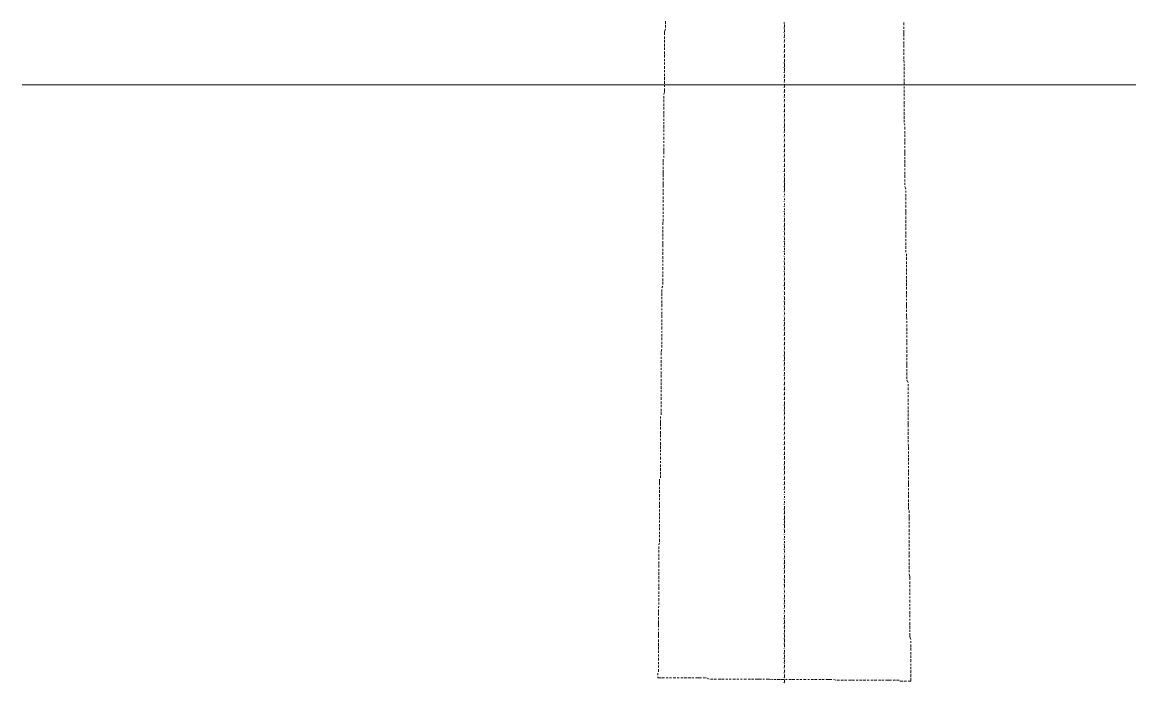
# Model space of a CAD drawing. Header units: millimetres. Extents: x 2928 to 3112, y 1220 to 1280.
# Drawn here: x 3039.509 to 3042.855, y 1230.427 to 1232.424 of the extents above; entities that cross this region are included whole.
import ezdxf

# ---------------------------------------------------------------- set-up
doc = ezdxf.new("R2010")
doc.units = ezdxf.units.MM

msp = doc.modelspace()

# ---------------------------------------------------------------- linework, layer by layer
at = {"color": 252, "linetype": 'Continuous', "lineweight": 13, "true_color": 0x989898}
for points in [[(3041.4529, 1232.4186), (3041.4529, 1232.42687), (3041.4529, 1232.42687)], [(3041.4529, 1232.40867), (3041.4529, 1232.41529), (3041.4529, 1232.41529)], [(3041.81182, 1232.42025), (3041.81016, 1232.42356), (3041.81016, 1232.42356)], [(3041.81182, 1232.40536), (3041.81016, 1232.40867), (3041.81016, 1232.40867)], [(3041.81182, 1232.41033), (3041.81182, 1232.41694), (3041.81182, 1232.41694)], [(3042.17239, 1232.42356), (3042.17239, 1232.41529), (3042.17239, 1232.41529)], [(3042.17239, 1232.41033), (3042.17239, 1232.40371), (3042.17239, 1232.40371)], [(3041.44959, 1232.39544), (3041.4529, 1232.40371), (3041.4529, 1232.40371)], [(3041.44959, 1232.38552), (3041.44959, 1232.39379), (3041.44959, 1232.39379)], [(3041.44959, 1232.37394), (3041.44959, 1232.38055), (3041.44959, 1232.38055)], [(3041.81182, 1232.39048), (3041.81016, 1232.39379), (3041.81016, 1232.39379)], [(3041.81182, 1232.37725), (3041.81016, 1232.3789), (3041.81016, 1232.3789)], [(3041.81182, 1232.39544), (3041.81182, 1232.40206), (3041.81182, 1232.40206)], [(3041.81182, 1232.38055), (3041.81182, 1232.38717), (3041.81182, 1232.38717)], [(3041.81182, 1232.36567), (3041.81182, 1232.37229), (3041.81182, 1232.37229)], [(3042.17239, 1232.4004), (3042.17239, 1232.39048), (3042.17239, 1232.39048)], [(3042.17239, 1232.38882), (3042.17239, 1232.38055), (3042.17239, 1232.38055)], [(3042.17239, 1232.37725), (3042.17239, 1232.37063), (3042.17239, 1232.37063)], [(3041.44959, 1232.36236), (3041.44959, 1232.37063), (3041.44959, 1232.37063)], [(3041.44959, 1232.35078), (3041.44959, 1232.35905), (3041.44959, 1232.35905)], [(3041.44959, 1232.34086), (3041.44959, 1232.34748), (3041.44959, 1232.34748)], [(3041.81182, 1232.36236), (3041.81016, 1232.36402), (3041.81016, 1232.36402)], [(3041.81182, 1232.34748), (3041.81016, 1232.34913), (3041.81016, 1232.34913)], [(3041.81182, 1232.34913), (3041.81182, 1232.3574), (3041.81182, 1232.3574)], [(3041.81182, 1232.33424), (3041.81182, 1232.34251), (3041.81182, 1232.34251)], [(3042.17239, 1232.36567), (3042.17239, 1232.3574), (3042.17239, 1232.3574)], [(3042.17239, 1232.35575), (3042.17239, 1232.34748), (3042.17239, 1232.34748)], [(3042.17239, 1232.34251), (3042.17239, 1232.3359), (3042.17239, 1232.3359)], [(3041.44959, 1232.32763), (3041.44959, 1232.3359), (3041.44959, 1232.3359)], [(3041.44959, 1232.3177), (3041.44959, 1232.32597), (3041.44959, 1232.32597)], [(3041.44959, 1232.30613), (3041.44959, 1232.31274), (3041.44959, 1232.31274)], [(3041.81182, 1232.33259), (3041.81016, 1232.33424), (3041.81016, 1232.33424)], [(3041.81182, 1232.3177), (3041.81016, 1232.31936), (3041.81016, 1232.31936)], [(3041.81182, 1232.31936), (3041.81182, 1232.32763), (3041.81182, 1232.32763)], [(3041.81182, 1232.30447), (3041.81182, 1232.31274), (3041.81182, 1232.31274)], [(3042.17239, 1232.33259), (3042.17239, 1232.32597), (3042.17239, 1232.32597)], [(3042.17239, 1232.32101), (3042.17239, 1232.31274), (3042.17239, 1232.31274)], [(3042.17239, 1232.30943), (3042.17404, 1232.30282), (3042.17404, 1232.30282)], [(3041.44959, 1232.2962), (3041.44959, 1232.30282), (3041.44959, 1232.30282)], [(3041.44959, 1232.28297), (3041.44959, 1232.29124), (3041.44959, 1232.29124)], [(3041.44959, 1232.27305), (3041.44959, 1232.27966), (3041.44959, 1232.27966)], [(3041.81182, 1232.29951), (3041.81016, 1232.30282), (3041.81016, 1232.30282)], [(3041.81182, 1232.28462), (3041.81016, 1232.28793), (3041.81016, 1232.28793)], [(3041.81182, 1232.27139), (3041.81016, 1232.27305), (3041.81016, 1232.27305)], [(3041.81182, 1232.28959), (3041.81182, 1232.29786), (3041.81182, 1232.29786)], [(3041.81182, 1232.2747), (3041.81182, 1232.28297), (3041.81182, 1232.28297)], [(3042.17404, 1232.29786), (3042.17404, 1232.29124), (3042.17404, 1232.29124)], [(3042.17404, 1232.28793), (3042.17404, 1232.27966), (3042.17404, 1232.27966)], [(3042.17404, 1232.2747), (3042.17404, 1232.26808), (3042.17404, 1232.26808)], [(3041.44959, 1232.26147), (3041.44959, 1232.26808), (3041.44959, 1232.26808)], [(3041.44959, 1232.24989), (3041.44959, 1232.25816), (3041.44959, 1232.25816)], [(3041.44959, 1232.23831), (3041.44959, 1232.24658), (3041.44959, 1232.24658)], [(3041.81182, 1232.25651), (3041.81016, 1232.25816), (3041.81016, 1232.25816)], [(3041.81182, 1232.24162), (3041.81016, 1232.24327), (3041.81016, 1232.24327)], [(3041.81182, 1232.25981), (3041.81182, 1232.26643), (3041.81182, 1232.26643)], [(3041.81182, 1232.24493), (3041.81182, 1232.25154), (3041.81182, 1232.25154)], [(3042.17404, 1232.26478), (3042.17404, 1232.25816), (3042.17404, 1232.25816)], [(3042.17404, 1232.2532), (3042.17404, 1232.24493), (3042.17404, 1232.24493)], [(3042.17404, 1232.24327), (3042.17404, 1232.235), (3042.17404, 1232.235)], [(3041.44794, 1232.20523), (3041.44959, 1232.2135), (3041.44959, 1232.2135)], [(3041.44959, 1232.22839), (3041.44959, 1232.235), (3041.44959, 1232.235)], [(3041.44959, 1232.21516), (3041.44959, 1232.22343), (3041.44959, 1232.22343)], [(3041.81182, 1232.22673), (3041.81016, 1232.22839), (3041.81016, 1232.22839)], [(3041.81182, 1232.21185), (3041.81016, 1232.2135), (3041.81016, 1232.2135)], [(3041.81182, 1232.23004), (3041.81182, 1232.23666), (3041.81182, 1232.23666)], [(3041.81182, 1232.21516), (3041.81182, 1232.22177), (3041.81182, 1232.22177)], [(3041.81182, 1232.20027), (3041.81182, 1232.20689), (3041.81182, 1232.20689)], [(3042.17404, 1232.23004), (3042.17404, 1232.22343), (3042.17404, 1232.22343)], [(3042.17404, 1232.22012), (3042.17404, 1232.21185), (3042.17404, 1232.21185)], [(3042.17404, 1232.20854), (3042.17404, 1232.20027), (3042.17404, 1232.20027)], [(3041.44794, 1232.19365), (3041.44794, 1232.20027), (3041.44794, 1232.20027)], [(3041.44794, 1232.18208), (3041.44794, 1232.19035), (3041.44794, 1232.19035)], [(3041.44794, 1232.1705), (3041.44794, 1232.17877), (3041.44794, 1232.17877)], [(3041.81182, 1232.19696), (3041.81016, 1232.19862), (3041.81016, 1232.19862)], [(3041.81182, 1232.18208), (3041.81016, 1232.18373), (3041.81016, 1232.18373)], [(3041.81182, 1232.18538), (3041.81182, 1232.192), (3041.81182, 1232.192)], [(3041.81182, 1232.16884), (3041.81182, 1232.17711), (3041.81182, 1232.17711)], [(3042.17404, 1232.19696), (3042.17404, 1232.19035), (3042.17404, 1232.19035)], [(3042.17404, 1232.18538), (3042.17404, 1232.17711), (3042.17404, 1232.17711)], [(3042.17404, 1232.17546), (3042.17404, 1232.16719), (3042.17404, 1232.16719)], [(3041.44794, 1232.16057), (3041.44794, 1232.16719), (3041.44794, 1232.16719)], [(3041.44794, 1232.14734), (3041.44794, 1232.15561), (3041.44794, 1232.15561)], [(3041.44794, 1232.13742), (3041.44794, 1232.14569), (3041.44794, 1232.14569)], [(3041.81182, 1232.16719), (3041.81016, 1232.16884), (3041.81016, 1232.16884)], [(3041.81182, 1232.1523), (3041.81016, 1232.15396), (3041.81016, 1232.15396)], [(3041.81182, 1232.15396), (3041.81182, 1232.16223), (3041.81182, 1232.16223)], [(3041.81182, 1232.13907), (3041.81182, 1232.14734), (3041.81182, 1232.14734)], [(3042.17404, 1232.16223), (3042.17404, 1232.15561), (3042.17404, 1232.15561)], [(3042.17404, 1232.1523), (3042.17404, 1232.14403), (3042.17404, 1232.14403)], [(3042.17404, 1232.14073), (3042.17404, 1232.13246), (3042.17404, 1232.13246)], [(3041.44794, 1232.12584), (3041.44794, 1232.13246), (3041.44794, 1232.13246)], [(3041.44794, 1232.11592), (3041.44794, 1232.12253), (3041.44794, 1232.12253)], [(3041.44794, 1232.10268), (3041.44794, 1232.11261), (3041.44794, 1232.11261)], [(3041.81182, 1232.13576), (3041.81016, 1232.13742), (3041.81016, 1232.13742)], [(3041.81182, 1232.12088), (3041.81016, 1232.12253), (3041.81016, 1232.12253)], [(3041.81182, 1232.10599), (3041.81016, 1232.10765), (3041.81016, 1232.10765)], [(3041.81182, 1232.12419), (3041.81182, 1232.13246), (3041.81182, 1232.13246)], [(3041.81182, 1232.1093), (3041.81182, 1232.11757), (3041.81182, 1232.11757)], [(3042.17404, 1232.12915), (3042.17404, 1232.12253), (3042.17404, 1232.12253)], [(3042.17404, 1232.11757), (3042.17569, 1232.11261), (3042.17569, 1232.11261)], [(3042.17569, 1232.10765), (3042.17569, 1232.09938), (3042.17569, 1232.09938)], [(3041.44794, 1232.09276), (3041.44794, 1232.09938), (3041.44794, 1232.09938)], [(3041.44794, 1232.08284), (3041.44794, 1232.0878), (3041.44794, 1232.0878)], [(3041.44794, 1232.06961), (3041.44794, 1232.07788), (3041.44794, 1232.07788)], [(3041.81182, 1232.09111), (3041.81016, 1232.09276), (3041.81016, 1232.09276)], [(3041.81182, 1232.07622), (3041.81016, 1232.07788), (3041.81016, 1232.07788)], [(3041.81182, 1232.09441), (3041.81182, 1232.10268), (3041.81182, 1232.10268)], [(3041.81182, 1232.07953), (3041.81182, 1232.08615), (3041.81182, 1232.08615)], [(3041.81182, 1232.06464), (3041.81182, 1232.07126), (3041.81182, 1232.07126)], [(3042.17569, 1232.09441), (3042.17569, 1232.0878), (3042.17569, 1232.0878)], [(3042.17569, 1232.08449), (3042.17569, 1232.07788), (3042.17569, 1232.07788)], [(3042.17569, 1232.07291), (3042.17569, 1232.06464), (3042.17569, 1232.06464)], [(3041.44794, 1232.05968), (3041.44794, 1232.06464), (3041.44794, 1232.06464)], [(3041.44794, 1232.0481), (3041.44794, 1232.05472), (3041.44794, 1232.05472)], [(3041.44794, 1232.03487), (3041.44794, 1232.0448), (3041.44794, 1232.0448)], [(3041.81182, 1232.06134), (3041.81016, 1232.06299), (3041.81016, 1232.06299)], [(3041.81182, 1232.04645), (3041.81016, 1232.0481), (3041.81016, 1232.0481)], [(3041.81182, 1232.04976), (3041.81182, 1232.05637), (3041.81182, 1232.05637)], [(3041.81182, 1232.03487), (3041.81182, 1232.04149), (3041.81182, 1232.04149)], [(3042.17569, 1232.06299), (3042.17569, 1232.05472), (3042.17569, 1232.05472)], [(3042.17569, 1232.04976), (3042.17569, 1232.0448), (3042.17569, 1232.0448)], [(3042.17569, 1232.03983), (3042.17569, 1232.03156), (3042.17569, 1232.03156)], [(3041.44628, 1232.00179), (3041.44628, 1232.01006), (3041.44628, 1232.01006)], [(3041.44794, 1232.02495), (3041.44794, 1232.03322), (3041.44794, 1232.03322)], [(3041.44794, 1232.01502), (3041.44794, 1232.01999), (3041.44794, 1232.01999)], [(3041.81182, 1232.03156), (3041.81016, 1232.03322), (3041.81016, 1232.03322)], [(3041.81182, 1232.01668), (3041.81016, 1232.01833), (3041.81016, 1232.01833)], [(3041.81182, 1232.01999), (3041.81182, 1232.0266), (3041.81182, 1232.0266)], [(3041.81182, 1232.00345), (3041.81182, 1232.01172), (3041.81182, 1232.01172)], [(3042.17569, 1232.02991), (3042.17569, 1232.01999), (3042.17569, 1232.01999)], [(3042.17569, 1232.01668), (3042.17569, 1232.01006), (3042.17569, 1232.01006)], [(3042.17569, 1232.00675), (3042.17569, 1231.99683), (3042.17569, 1231.99683)], [(3041.44628, 1231.99187), (3041.44628, 1232.00014), (3041.44628, 1232.00014)], [(3041.44628, 1231.98029), (3041.44628, 1231.98691), (3041.44628, 1231.98691)], [(3041.44628, 1231.96706), (3041.44628, 1231.97698), (3041.44628, 1231.97698)], [(3041.81182, 1232.00179), (3041.81016, 1232.00345), (3041.81016, 1232.00345)], [(3041.81182, 1231.98691), (3041.81016, 1231.98856), (3041.81016, 1231.98856)], [(3041.81182, 1231.97202), (3041.81016, 1231.97367), (3041.81016, 1231.97367)], [(3041.81182, 1231.98856), (3041.81182, 1231.99683), (3041.81182, 1231.99683)], [(3041.81182, 1231.97367), (3041.81182, 1231.98194), (3041.81182, 1231.98194)], [(3042.17569, 1231.99518), (3042.17569, 1231.98691), (3042.17569, 1231.98691)], [(3042.17569, 1231.98194), (3042.17569, 1231.97698), (3042.17569, 1231.97698)], [(3042.17569, 1231.97202), (3042.17569, 1231.96375), (3042.17569, 1231.96375)], [(3041.44628, 1231.95713), (3041.44628, 1231.9654), (3041.44628, 1231.9654)], [(3041.44628, 1231.94721), (3041.44628, 1231.95383), (3041.44628, 1231.95383)], [(3041.44628, 1231.93398), (3041.44628, 1231.94225), (3041.44628, 1231.94225)], [(3041.81182, 1231.95548), (3041.81016, 1231.95713), (3041.81016, 1231.95713)], [(3041.81182, 1231.94059), (3041.81016, 1231.94225), (3041.81016, 1231.94225)], [(3041.81182, 1231.95879), (3041.81182, 1231.96706), (3041.81182, 1231.96706)], [(3041.81182, 1231.9439), (3041.81182, 1231.95383), (3041.81182, 1231.95383)], [(3041.81182, 1231.92902), (3041.81182, 1231.93894), (3041.81182, 1231.93894)], [(3042.17569, 1231.9621), (3042.17569, 1231.95383), (3042.17569, 1231.95383)], [(3042.17569, 1231.94886), (3042.17569, 1231.94225), (3042.17569, 1231.94225)], [(3042.17569, 1231.93894), (3042.17569, 1231.93232), (3042.17569, 1231.93232)], [(3041.44628, 1231.92405), (3041.44628, 1231.93232), (3041.44628, 1231.93232)], [(3041.44628, 1231.91248), (3041.44628, 1231.91909), (3041.44628, 1231.91909)], [(3041.44628, 1231.90255), (3041.44628, 1231.90917), (3041.44628, 1231.90917)], [(3041.81182, 1231.92571), (3041.81016, 1231.92736), (3041.81016, 1231.92736)], [(3041.81182, 1231.91082), (3041.81016, 1231.91248), (3041.81016, 1231.91248)], [(3041.81182, 1231.91413), (3041.81182, 1231.92405), (3041.81182, 1231.92405)], [(3041.81182, 1231.9009), (3041.81182, 1231.90586), (3041.81182, 1231.90586)], [(3042.17569, 1231.92736), (3042.179, 1231.91909), (3042.179, 1231.91909)], [(3042.179, 1231.91413), (3042.179, 1231.90917), (3042.179, 1231.90917)], [(3042.179, 1231.90421), (3042.179, 1231.89759), (3042.179, 1231.89759)], [(3041.44628, 1231.88932), (3041.44628, 1231.89759), (3041.44628, 1231.89759)], [(3041.44628, 1231.8794), (3041.44628, 1231.88601), (3041.44628, 1231.88601)], [(3041.44628, 1231.86782), (3041.44628, 1231.87443), (3041.44628, 1231.87443)], [(3041.81182, 1231.89594), (3041.81016, 1231.89759), (3041.81016, 1231.89759)], [(3041.81182, 1231.88105), (3041.81016, 1231.8827), (3041.81016, 1231.8827)], [(3041.81182, 1231.88601), (3041.81182, 1231.89097), (3041.81182, 1231.89097)], [(3041.81182, 1231.87113), (3041.81182, 1231.87609), (3041.81182, 1231.87609)], [(3042.179, 1231.89428), (3042.179, 1231.88601), (3042.179, 1231.88601)], [(3042.179, 1231.88105), (3042.179, 1231.87443), (3042.179, 1231.87443)], [(3042.179, 1231.87113), (3042.179, 1231.86451), (3042.179, 1231.86451)], [(3041.44628, 1231.85624), (3041.44628, 1231.86451), (3041.44628, 1231.86451)], [(3041.44628, 1231.84466), (3041.44628, 1231.85128), (3041.44628, 1231.85128)], [(3041.44628, 1231.83474), (3041.44628, 1231.84135), (3041.44628, 1231.84135)], [(3041.81182, 1231.86616), (3041.81016, 1231.86782), (3041.81016, 1231.86782)], [(3041.81182, 1231.85128), (3041.81016, 1231.85293), (3041.81016, 1231.85293)], [(3041.81182, 1231.83639), (3041.81016, 1231.83805), (3041.81016, 1231.83805)], [(3041.81182, 1231.85624), (3041.81182, 1231.8612), (3041.81182, 1231.8612)], [(3041.81182, 1231.84135), (3041.81182, 1231.84797), (3041.81182, 1231.84797)], [(3042.179, 1231.85955), (3042.179, 1231.85128), (3042.179, 1231.85128)], [(3042.179, 1231.84962), (3042.179, 1231.84135), (3042.179, 1231.84135)], [(3041.44463, 1231.81158), (3041.44463, 1231.81985), (3041.44463, 1231.81985)], [(3041.44463, 1231.80001), (3041.44463, 1231.80662), (3041.44463, 1231.80662)], [(3041.44628, 1231.82151), (3041.44628, 1231.82978), (3041.44628, 1231.82978)], [(3041.81182, 1231.82151), (3041.81016, 1231.82316), (3041.81016, 1231.82316)], [(3041.81182, 1231.80662), (3041.81016, 1231.80827), (3041.81016, 1231.80827)], [(3041.81182, 1231.82316), (3041.81182, 1231.83308), (3041.81182, 1231.83308)], [(3041.81182, 1231.80827), (3041.81182, 1231.8182), (3041.81182, 1231.8182)], [(3041.81182, 1231.79504), (3041.81182, 1231.80331), (3041.81182, 1231.80331)], [(3042.179, 1231.83639), (3042.179, 1231.82978), (3042.179, 1231.82978)], [(3042.179, 1231.82647), (3042.179, 1231.8182), (3042.179, 1231.8182)], [(3042.179, 1231.81489), (3042.179, 1231.80662), (3042.179, 1231.80662)], [(3042.179, 1231.80331), (3042.179, 1231.7967), (3042.179, 1231.7967)], [(3041.44463, 1231.78843), (3041.44463, 1231.7967), (3041.44463, 1231.7967)], [(3041.44463, 1231.77685), (3041.44463, 1231.78512), (3041.44463, 1231.78512)], [(3041.44463, 1231.76693), (3041.44463, 1231.77354), (3041.44463, 1231.77354)], [(3041.81182, 1231.79008), (3041.81016, 1231.79174), (3041.81016, 1231.79174)], [(3041.81182, 1231.7752), (3041.81016, 1231.77685), (3041.81016, 1231.77685)], [(3041.81182, 1231.78016), (3041.81182, 1231.78843), (3041.81182, 1231.78843)], [(3041.81182, 1231.76527), (3041.81182, 1231.77354), (3041.81182, 1231.77354)], [(3042.179, 1231.79174), (3042.179, 1231.78347), (3042.179, 1231.78347)], [(3042.179, 1231.78181), (3042.179, 1231.77354), (3042.179, 1231.77354)], [(3041.44463, 1231.75369), (3041.44463, 1231.76196), (3041.44463, 1231.76196)], [(3041.44463, 1231.74377), (3041.44463, 1231.75204), (3041.44463, 1231.75204)], [(3041.44463, 1231.73219), (3041.44463, 1231.73881), (3041.44463, 1231.73881)], [(3041.81182, 1231.76031), (3041.81016, 1231.76196), (3041.81016, 1231.76196)], [(3041.81182, 1231.74542), (3041.81016, 1231.74708), (3041.81016, 1231.74708)], [(3041.81182, 1231.75039), (3041.81182, 1231.75866), (3041.81182, 1231.75866)], [(3041.81182, 1231.7355), (3041.81182, 1231.74212), (3041.81182, 1231.74212)], [(3042.179, 1231.76858), (3042.179, 1231.76196), (3042.179, 1231.76196)], [(3042.179, 1231.75866), (3042.179, 1231.75039), (3042.179, 1231.75039)], [(3042.179, 1231.74708), (3042.179, 1231.73881), (3042.179, 1231.73881)], [(3041.44463, 1231.72061), (3041.44463, 1231.72888), (3041.44463, 1231.72888)], [(3041.44463, 1231.70904), (3041.44463, 1231.71731), (3041.44463, 1231.71731)], [(3041.44463, 1231.69911), (3041.44463, 1231.70573), (3041.44463, 1231.70573)], [(3041.81182, 1231.73054), (3041.81016, 1231.73219), (3041.81016, 1231.73219)], [(3041.81182, 1231.71565), (3041.81016, 1231.71731), (3041.81016, 1231.71731)], [(3041.81182, 1231.72061), (3041.81182, 1231.72723), (3041.81182, 1231.72723)], [(3041.81182, 1231.70573), (3041.81182, 1231.71234), (3041.81182, 1231.71234)], [(3042.179, 1231.7355), (3042.179, 1231.72888), (3042.179, 1231.72888)], [(3042.18066, 1231.72392), (3042.18066, 1231.71731), (3042.18066, 1231.71731)], [(3042.18066, 1231.714), (3042.18066, 1231.70573), (3042.18066, 1231.70573)], [(3041.44463, 1231.68919), (3041.44463, 1231.69415), (3041.44463, 1231.69415)], [(3041.44463, 1231.67596), (3041.44463, 1231.68423), (3041.44463, 1231.68423)], [(3041.44463, 1231.66438), (3041.44463, 1231.67099), (3041.44463, 1231.67099)], [(3041.81182, 1231.70077), (3041.81016, 1231.70242), (3041.81016, 1231.70242)], [(3041.81182, 1231.68588), (3041.81016, 1231.68753), (3041.81016, 1231.68753)], [(3041.81182, 1231.67099), (3041.81016, 1231.67265), (3041.81016, 1231.67265)], [(3041.81182, 1231.69084), (3041.81182, 1231.69746), (3041.81182, 1231.69746)], [(3041.81182, 1231.67596), (3041.81182, 1231.68257), (3041.81182, 1231.68257)], [(3042.18066, 1231.70077), (3042.18066, 1231.69415), (3042.18066, 1231.69415)], [(3042.18066, 1231.69084), (3042.18066, 1231.68423), (3042.18066, 1231.68423)], [(3042.18066, 1231.67926), (3042.18066, 1231.67099), (3042.18066, 1231.67099)], [(3041.44463, 1231.65445), (3041.44463, 1231.66107), (3041.44463, 1231.66107)], [(3041.44463, 1231.64122), (3041.44463, 1231.64949), (3041.44463, 1231.64949)], [(3041.44463, 1231.6313), (3041.44463, 1231.63957), (3041.44463, 1231.63957)], [(3041.81182, 1231.65611), (3041.81016, 1231.65776), (3041.81016, 1231.65776)], [(3041.81182, 1231.64122), (3041.81016, 1231.64288), (3041.81016, 1231.64288)], [(3041.81182, 1231.65942), (3041.81182, 1231.66769), (3041.81182, 1231.66769)], [(3041.81182, 1231.64453), (3041.81182, 1231.6528), (3041.81182, 1231.6528)], [(3041.81182, 1231.62964), (3041.81182, 1231.63791), (3041.81182, 1231.63791)], [(3042.18066, 1231.66769), (3042.18066, 1231.66107), (3042.18066, 1231.66107)], [(3042.18066, 1231.65611), (3042.18066, 1231.64949), (3042.18066, 1231.64949)], [(3042.18066, 1231.64618), (3042.18066, 1231.63791), (3042.18066, 1231.63791)], [(3042.18066, 1231.63626), (3042.18066, 1231.62634), (3042.18066, 1231.62634)], [(3041.44132, 1231.62137), (3041.44463, 1231.62634), (3041.44463, 1231.62634)], [(3041.44132, 1231.60814), (3041.44132, 1231.61641), (3041.44132, 1231.61641)], [(3041.44132, 1231.59656), (3041.44132, 1231.60649), (3041.44132, 1231.60649)], [(3041.81182, 1231.62634), (3041.81016, 1231.62964), (3041.81016, 1231.62964)], [(3041.81182, 1231.6098), (3041.81016, 1231.61145), (3041.81016, 1231.61145)], [(3041.81182, 1231.61476), (3041.81182, 1231.62303), (3041.81182, 1231.62303)], [(3041.81182, 1231.59987), (3041.81182, 1231.60814), (3041.81182, 1231.60814)], [(3042.18066, 1231.62303), (3042.18066, 1231.61641), (3042.18066, 1231.61641)], [(3042.18066, 1231.61145), (3042.18066, 1231.60318), (3042.18066, 1231.60318)], [(3041.44132, 1231.58664), (3041.44132, 1231.59326), (3041.44132, 1231.59326)], [(3041.44132, 1231.57341), (3041.44132, 1231.58333), (3041.44132, 1231.58333)], [(3041.44132, 1231.56348), (3041.44132, 1231.57175), (3041.44132, 1231.57175)], [(3041.81182, 1231.59491), (3041.81016, 1231.59656), (3041.81016, 1231.59656)], [(3041.81182, 1231.58002), (3041.81016, 1231.58168), (3041.81016, 1231.58168)], [(3041.81182, 1231.58499), (3041.81182, 1231.59326), (3041.81182, 1231.59326)], [(3041.81182, 1231.5701), (3041.81182, 1231.57837), (3041.81182, 1231.57837)], [(3042.18066, 1231.60153), (3042.18066, 1231.59326), (3042.18066, 1231.59326)], [(3042.18066, 1231.58829), (3042.18066, 1231.58333), (3042.18066, 1231.58333)], [(3042.18066, 1231.57837), (3042.18066, 1231.5701), (3042.18066, 1231.5701)], [(3041.44132, 1231.55356), (3041.44132, 1231.55852), (3041.44132, 1231.55852)], [(3041.44132, 1231.54033), (3041.44132, 1231.5486), (3041.44132, 1231.5486)], [(3041.44132, 1231.5304), (3041.44132, 1231.53867), (3041.44132, 1231.53867)], [(3041.81182, 1231.56514), (3041.81016, 1231.56679), (3041.81016, 1231.56679)], [(3041.81182, 1231.55025), (3041.81016, 1231.55191), (3041.81016, 1231.55191)], [(3041.81182, 1231.53537), (3041.81016, 1231.53702), (3041.81016, 1231.53702)], [(3041.81182, 1231.55521), (3041.81182, 1231.56183), (3041.81182, 1231.56183)], [(3041.81182, 1231.54033), (3041.81182, 1231.54694), (3041.81182, 1231.54694)], [(3042.18066, 1231.56845), (3042.18066, 1231.55852), (3042.18066, 1231.55852)], [(3042.18066, 1231.55521), (3042.18066, 1231.5486), (3042.18066, 1231.5486)], [(3042.18066, 1231.54364), (3042.18066, 1231.53537), (3042.18066, 1231.53537)], [(3041.44132, 1231.51883), (3041.44132, 1231.52544), (3041.44132, 1231.52544)], [(3041.44132, 1231.5089), (3041.44132, 1231.51552), (3041.44132, 1231.51552)], [(3041.44132, 1231.49567), (3041.44132, 1231.50394), (3041.44132, 1231.50394)], [(3041.81182, 1231.52048), (3041.81016, 1231.52379), (3041.81016, 1231.52379)], [(3041.81182, 1231.5056), (3041.81016, 1231.5089), (3041.81016, 1231.5089)], [(3041.81182, 1231.52544), (3041.81182, 1231.53206), (3041.81182, 1231.53206)], [(3041.81182, 1231.51056), (3041.81182, 1231.51717), (3041.81182, 1231.51717)], [(3041.81182, 1231.49567), (3041.81182, 1231.50229), (3041.81182, 1231.50229)], [(3042.18066, 1231.53371), (3042.18231, 1231.52544), (3042.18231, 1231.52544)], [(3042.18231, 1231.52048), (3042.18231, 1231.51552), (3042.18231, 1231.51552)], [(3042.18231, 1231.51056), (3042.18231, 1231.50394), (3042.18231, 1231.50394)], [(3041.44132, 1231.48575), (3041.44132, 1231.49071), (3041.44132, 1231.49071)], [(3041.44132, 1231.47417), (3041.44132, 1231.48079), (3041.44132, 1231.48079)], [(3041.44132, 1231.46259), (3041.44132, 1231.47086), (3041.44132, 1231.47086)], [(3041.81182, 1231.49071), (3041.81016, 1231.49402), (3041.81016, 1231.49402)], [(3041.81182, 1231.47748), (3041.81016, 1231.47913), (3041.81016, 1231.47913)], [(3041.81182, 1231.47913), (3041.81182, 1231.4874), (3041.81182, 1231.4874)], [(3041.81182, 1231.46425), (3041.81182, 1231.47252), (3041.81182, 1231.47252)], [(3042.18231, 1231.50063), (3042.18231, 1231.49071), (3042.18231, 1231.49071)], [(3042.18231, 1231.4874), (3042.18231, 1231.48079), (3042.18231, 1231.48079)], [(3042.18231, 1231.47748), (3042.18231, 1231.47086), (3042.18231, 1231.47086)], [(3041.43967, 1231.42786), (3041.44132, 1231.43613), (3041.44132, 1231.43613)], [(3041.44132, 1231.45101), (3041.44132, 1231.45763), (3041.44132, 1231.45763)], [(3041.44132, 1231.44109), (3041.44132, 1231.44771), (3041.44132, 1231.44771)], [(3041.81182, 1231.46259), (3041.81016, 1231.46425), (3041.81016, 1231.46425)], [(3041.81182, 1231.44771), (3041.81016, 1231.44936), (3041.81016, 1231.44936)], [(3041.81182, 1231.44936), (3041.81182, 1231.45763), (3041.81182, 1231.45763)], [(3041.81182, 1231.43447), (3041.81182, 1231.44274), (3041.81182, 1231.44274)], [(3042.18231, 1231.4659), (3042.18231, 1231.45763), (3042.18231, 1231.45763)], [(3042.18231, 1231.45598), (3042.18231, 1231.44771), (3042.18231, 1231.44771)], [(3042.18231, 1231.44274), (3042.18231, 1231.43613), (3042.18231, 1231.43613)], [(3041.43967, 1231.41793), (3041.43967, 1231.4262), (3041.43967, 1231.4262)], [(3041.43967, 1231.40636), (3041.43967, 1231.41297), (3041.43967, 1231.41297)], [(3041.43967, 1231.39478), (3041.43967, 1231.40305), (3041.43967, 1231.40305)], [(3041.81182, 1231.42951), (3041.81016, 1231.43117), (3041.81016, 1231.43117)], [(3041.81182, 1231.41463), (3041.81016, 1231.41793), (3041.81016, 1231.41793)], [(3041.81182, 1231.39974), (3041.81016, 1231.40305), (3041.81016, 1231.40305)], [(3041.81182, 1231.41959), (3041.81182, 1231.42786), (3041.81182, 1231.42786)], [(3041.81182, 1231.4047), (3041.81182, 1231.41297), (3041.81182, 1231.41297)], [(3042.18231, 1231.43282), (3042.18231, 1231.42455), (3042.18231, 1231.42455)], [(3042.18231, 1231.42124), (3042.18231, 1231.41297), (3042.18231, 1231.41297)], [(3042.18231, 1231.40966), (3042.18231, 1231.40305), (3042.18231, 1231.40305)], [(3041.43967, 1231.3832), (3041.43967, 1231.39147), (3041.43967, 1231.39147)], [(3041.43967, 1231.37328), (3041.43967, 1231.37989), (3041.43967, 1231.37989)], [(3041.43967, 1231.36004), (3041.43967, 1231.36831), (3041.43967, 1231.36831)], [(3041.81182, 1231.38485), (3041.81016, 1231.38816), (3041.81016, 1231.38816)], [(3041.81182, 1231.37162), (3041.81016, 1231.37328), (3041.81016, 1231.37328)], [(3041.81182, 1231.38982), (3041.81182, 1231.39643), (3041.81182, 1231.39643)], [(3041.81182, 1231.37493), (3041.81182, 1231.38155), (3041.81182, 1231.38155)], [(3042.18231, 1231.39809), (3042.18231, 1231.38982), (3042.18231, 1231.38982)], [(3042.18231, 1231.38816), (3042.18231, 1231.37989), (3042.18231, 1231.37989)], [(3042.18231, 1231.37493), (3042.18231, 1231.36831), (3042.18231, 1231.36831)], [(3041.43967, 1231.35012), (3041.43967, 1231.35839), (3041.43967, 1231.35839)], [(3041.43967, 1231.33854), (3041.43967, 1231.34516), (3041.43967, 1231.34516)], [(3041.43967, 1231.32696), (3041.43967, 1231.33523), (3041.43967, 1231.33523)], [(3041.81182, 1231.35674), (3041.81016, 1231.35839), (3041.81016, 1231.35839)], [(3041.81182, 1231.34185), (3041.81016, 1231.3435), (3041.81016, 1231.3435)], [(3041.81182, 1231.36004), (3041.81182, 1231.36666), (3041.81182, 1231.36666)], [(3041.81182, 1231.34516), (3041.81182, 1231.35177), (3041.81182, 1231.35177)], [(3041.81182, 1231.33027), (3041.81182, 1231.33689), (3041.81182, 1231.33689)], [(3042.18231, 1231.36501), (3042.18231, 1231.35674), (3042.18231, 1231.35674)], [(3042.18231, 1231.35343), (3042.18231, 1231.34516), (3042.18231, 1231.34516)], [(3042.18231, 1231.34185), (3042.18562, 1231.33523), (3042.18562, 1231.33523)], [(3041.43967, 1231.31539), (3041.43967, 1231.32366), (3041.43967, 1231.32366)], [(3041.43967, 1231.30546), (3041.43967, 1231.31208), (3041.43967, 1231.31208)], [(3041.81182, 1231.32696), (3041.81016, 1231.32862), (3041.81016, 1231.32862)], [(3041.81182, 1231.31208), (3041.81016, 1231.31373), (3041.81016, 1231.31373)], [(3041.81182, 1231.31373), (3041.81182, 1231.322), (3041.81182, 1231.322)], [(3041.81182, 1231.29885), (3041.81182, 1231.30712), (3041.81182, 1231.30712)], [(3042.18562, 1231.33027), (3042.18562, 1231.32366), (3042.18562, 1231.32366)], [(3042.18562, 1231.32035), (3042.18562, 1231.31208), (3042.18562, 1231.31208)], [(3042.18562, 1231.30712), (3042.18562, 1231.3005), (3042.18562, 1231.3005)], [(3041.43967, 1231.29388), (3041.43967, 1231.3005), (3041.43967, 1231.3005)], [(3041.43967, 1231.28231), (3041.43967, 1231.29058), (3041.43967, 1231.29058)], [(3041.43967, 1231.27073), (3041.43967, 1231.27734), (3041.43967, 1231.27734)], [(3041.81182, 1231.29719), (3041.81016, 1231.29885), (3041.81016, 1231.29885)], [(3041.81182, 1231.28231), (3041.81016, 1231.28396), (3041.81016, 1231.28396)], [(3041.81182, 1231.28396), (3041.81182, 1231.29223), (3041.81182, 1231.29223)], [(3041.81182, 1231.26907), (3041.81182, 1231.27734), (3041.81182, 1231.27734)], [(3042.18562, 1231.29719), (3042.18562, 1231.29058), (3042.18562, 1231.29058)], [(3042.18562, 1231.28561), (3042.18562, 1231.27734), (3042.18562, 1231.27734)], [(3042.18562, 1231.27404), (3042.18562, 1231.26742), (3042.18562, 1231.26742)], [(3041.43967, 1231.2608), (3041.43967, 1231.26742), (3041.43967, 1231.26742)], [(3041.43967, 1231.24757), (3041.43967, 1231.25584), (3041.43967, 1231.25584)], [(3041.43967, 1231.23765), (3041.43967, 1231.24592), (3041.43967, 1231.24592)], [(3041.81182, 1231.26577), (3041.81016, 1231.26742), (3041.81016, 1231.26742)], [(3041.81182, 1231.25088), (3041.81016, 1231.25253), (3041.81016, 1231.25253)], [(3041.81182, 1231.236), (3041.81016, 1231.23765), (3041.81016, 1231.23765)], [(3041.81182, 1231.25419), (3041.81182, 1231.26246), (3041.81182, 1231.26246)], [(3041.81182, 1231.2393), (3041.81182, 1231.24757), (3041.81182, 1231.24757)], [(3042.18562, 1231.26246), (3042.18562, 1231.25584), (3042.18562, 1231.25584)], [(3042.18562, 1231.25253), (3042.18562, 1231.24426), (3042.18562, 1231.24426)], [(3042.18562, 1231.24096), (3042.18562, 1231.23269), (3042.18562, 1231.23269)], [(3041.43801, 1231.22607), (3041.43801, 1231.23269), (3041.43801, 1231.23269)], [(3041.43801, 1231.21449), (3041.43801, 1231.22276), (3041.43801, 1231.22276)], [(3041.43801, 1231.20292), (3041.43801, 1231.21284), (3041.43801, 1231.21284)], [(3041.81182, 1231.22111), (3041.81016, 1231.22276), (3041.81016, 1231.22276)], [(3041.81182, 1231.20622), (3041.81016, 1231.20788), (3041.81016, 1231.20788)], [(3041.81182, 1231.22442), (3041.81182, 1231.23269), (3041.81182, 1231.23269)], [(3041.81182, 1231.20953), (3041.81182, 1231.21615), (3041.81182, 1231.21615)], [(3041.81182, 1231.19465), (3041.81182, 1231.20126), (3041.81182, 1231.20126)], [(3042.18562, 1231.22938), (3042.18562, 1231.22276), (3042.18562, 1231.22276)], [(3042.18562, 1231.2178), (3042.18562, 1231.20953), (3042.18562, 1231.20953)], [(3042.18562, 1231.20788), (3042.18562, 1231.19961), (3042.18562, 1231.19961)], [(3041.43801, 1231.19299), (3041.43801, 1231.19961), (3041.43801, 1231.19961)], [(3041.43801, 1231.17976), (3041.43801, 1231.18803), (3041.43801, 1231.18803)], [(3041.43801, 1231.16984), (3041.43801, 1231.17811), (3041.43801, 1231.17811)], [(3041.81182, 1231.19134), (3041.81016, 1231.19299), (3041.81016, 1231.19299)], [(3041.81182, 1231.17645), (3041.81016, 1231.17811), (3041.81016, 1231.17811)], [(3041.81182, 1231.17976), (3041.81182, 1231.18638), (3041.81182, 1231.18638)], [(3041.81182, 1231.16487), (3041.81182, 1231.17149), (3041.81182, 1231.17149)], [(3042.18562, 1231.19465), (3042.18562, 1231.18803), (3042.18562, 1231.18803)], [(3042.18562, 1231.18472), (3042.18562, 1231.17645), (3042.18562, 1231.17645)], [(3042.18562, 1231.17314), (3042.18562, 1231.16487), (3042.18562, 1231.16487)], [(3041.43801, 1231.15991), (3041.43801, 1231.16487), (3041.43801, 1231.16487)], [(3041.43801, 1231.14668), (3041.43801, 1231.15495), (3041.43801, 1231.15495)], [(3041.43801, 1231.1351), (3041.43801, 1231.14503), (3041.43801, 1231.14503)], [(3041.81182, 1231.16157), (3041.81016, 1231.16322), (3041.81016, 1231.16322)], [(3041.81182, 1231.14668), (3041.81016, 1231.14833), (3041.81016, 1231.14833)], [(3041.81182, 1231.14999), (3041.81182, 1231.1566), (3041.81182, 1231.1566)], [(3041.81182, 1231.13345), (3041.81182, 1231.14172), (3041.81182, 1231.14172)], [(3042.18562, 1231.16157), (3042.18562, 1231.15495), (3042.18562, 1231.15495)], [(3042.18562, 1231.14999), (3042.18727, 1231.14172), (3042.18727, 1231.14172)], [(3042.18727, 1231.14006), (3042.18727, 1231.13179), (3042.18727, 1231.13179)], [(3041.43801, 1231.12518), (3041.43801, 1231.13179), (3041.43801, 1231.13179)], [(3041.43801, 1231.11525), (3041.43801, 1231.12022), (3041.43801, 1231.12022)], [(3041.43801, 1231.10202), (3041.43801, 1231.11029), (3041.43801, 1231.11029)], [(3041.81182, 1231.13179), (3041.81016, 1231.13345), (3041.81016, 1231.13345)], [(3041.81182, 1231.11691), (3041.81016, 1231.11856), (3041.81016, 1231.11856)], [(3041.81182, 1231.10202), (3041.81016, 1231.10368), (3041.81016, 1231.10368)], [(3041.81182, 1231.11856), (3041.81182, 1231.12683), (3041.81182, 1231.12683)], [(3041.81182, 1231.10368), (3041.81182, 1231.11195), (3041.81182, 1231.11195)], [(3042.18727, 1231.12683), (3042.18727, 1231.12022), (3042.18727, 1231.12022)], [(3042.18727, 1231.11691), (3042.18727, 1231.11029), (3042.18727, 1231.11029)], [(3042.18727, 1231.10698), (3042.18727, 1231.09706), (3042.18727, 1231.09706)], [(3041.43801, 1231.0921), (3041.43801, 1231.09706), (3041.43801, 1231.09706)], [(3041.43801, 1231.08052), (3041.43801, 1231.08714), (3041.43801, 1231.08714)], [(3041.43801, 1231.06729), (3041.43801, 1231.07721), (3041.43801, 1231.07721)], [(3041.81182, 1231.08548), (3041.81016, 1231.08714), (3041.81016, 1231.08714)], [(3041.81182, 1231.0706), (3041.81016, 1231.07225), (3041.81016, 1231.07225)], [(3041.81182, 1231.08879), (3041.81182, 1231.09706), (3041.81182, 1231.09706)], [(3041.81182, 1231.0739), (3041.81182, 1231.08217), (3041.81182, 1231.08217)], [(3041.81182, 1231.05902), (3041.81182, 1231.06729), (3041.81182, 1231.06729)], [(3042.18727, 1231.09375), (3042.18727, 1231.08714), (3042.18727, 1231.08714)], [(3042.18727, 1231.08217), (3042.18727, 1231.07721), (3042.18727, 1231.07721)], [(3042.18727, 1231.07225), (3042.18727, 1231.06398), (3042.18727, 1231.06398)], [(3041.43471, 1231.03421), (3041.43471, 1231.04248), (3041.43471, 1231.04248)], [(3041.43801, 1231.05736), (3041.43801, 1231.06398), (3041.43801, 1231.06398)], [(3041.43801, 1231.04744), (3041.43801, 1231.05406), (3041.43801, 1231.05406)], [(3041.81182, 1231.05571), (3041.81016, 1231.05736), (3041.81016, 1231.05736)], [(3041.81182, 1231.04082), (3041.81016, 1231.04248), (3041.81016, 1231.04248)], [(3041.81182, 1231.04413), (3041.81182, 1231.05075), (3041.81182, 1231.05075)], [(3041.81182, 1231.02925), (3041.81182, 1231.03586), (3041.81182, 1231.03586)], [(3042.18727, 1231.06233), (3042.18727, 1231.05406), (3042.18727, 1231.05406)], [(3042.18727, 1231.04909), (3042.18727, 1231.04248), (3042.18727, 1231.04248)], [(3042.18727, 1231.03917), (3042.18727, 1231.02925), (3042.18727, 1231.02925)], [(3041.43471, 1231.02428), (3041.43471, 1231.03255), (3041.43471, 1231.03255)], [(3041.43471, 1231.01271), (3041.43471, 1231.01932), (3041.43471, 1231.01932)], [(3041.43471, 1231.00113), (3041.43471, 1231.0094), (3041.43471, 1231.0094)], [(3041.81182, 1231.02594), (3041.81016, 1231.02759), (3041.81016, 1231.02759)], [(3041.81182, 1231.01105), (3041.81016, 1231.01271), (3041.81016, 1231.01271)], [(3041.81182, 1231.01436), (3041.81182, 1231.02098), (3041.81182, 1231.02098)], [(3041.81182, 1231.00113), (3041.81182, 1231.00609), (3041.81182, 1231.00609)], [(3042.18727, 1231.02759), (3042.18727, 1231.01932), (3042.18727, 1231.01932)], [(3042.18727, 1231.01436), (3042.18727, 1231.0094), (3042.18727, 1231.0094)], [(3042.18727, 1231.00444), (3042.18727, 1230.99617), (3042.18727, 1230.99617)], [(3041.43471, 1230.98955), (3041.43471, 1230.99782), (3041.43471, 1230.99782)], [(3041.43471, 1230.97963), (3041.43471, 1230.98624), (3041.43471, 1230.98624)], [(3041.43471, 1230.96639), (3041.43471, 1230.97466), (3041.43471, 1230.97466)], [(3041.81182, 1230.99617), (3041.81016, 1230.99782), (3041.81016, 1230.99782)], [(3041.81182, 1230.98128), (3041.81016, 1230.98293), (3041.81016, 1230.98293)], [(3041.81182, 1230.96639), (3041.81016, 1230.96805), (3041.81016, 1230.96805)], [(3041.81182, 1230.98624), (3041.81182, 1230.9912), (3041.81182, 1230.9912)], [(3041.81182, 1230.97136), (3041.81182, 1230.97632), (3041.81182, 1230.97632)], [(3042.18727, 1230.99451), (3042.18727, 1230.98624), (3042.18727, 1230.98624)], [(3042.18727, 1230.98128), (3042.18727, 1230.97466), (3042.18727, 1230.97466)], [(3042.18727, 1230.97136), (3042.18727, 1230.96143), (3042.18727, 1230.96143)], [(3041.43471, 1230.95647), (3041.43471, 1230.96474), (3041.43471, 1230.96474)], [(3041.43471, 1230.94489), (3041.43471, 1230.95151), (3041.43471, 1230.95151)], [(3041.43471, 1230.93332), (3041.43471, 1230.94159), (3041.43471, 1230.94159)], [(3041.81182, 1230.95151), (3041.81016, 1230.95316), (3041.81016, 1230.95316)], [(3041.81182, 1230.93662), (3041.81016, 1230.93828), (3041.81016, 1230.93828)], [(3041.81182, 1230.95316), (3041.81182, 1230.96143), (3041.81182, 1230.96143)], [(3041.81182, 1230.93828), (3041.81182, 1230.9482), (3041.81182, 1230.9482)], [(3041.81182, 1230.92339), (3041.81182, 1230.93332), (3041.81182, 1230.93332)], [(3042.18727, 1230.95978), (3042.18727, 1230.95151), (3042.18727, 1230.95151)], [(3042.18893, 1230.9482), (3042.18893, 1230.94159), (3042.18893, 1230.94159)], [(3042.18893, 1230.93662), (3042.18893, 1230.92835), (3042.18893, 1230.92835)], [(3041.43471, 1230.92174), (3041.43471, 1230.93001), (3041.43471, 1230.93001)], [(3041.43471, 1230.91181), (3041.43471, 1230.91843), (3041.43471, 1230.91843)], [(3041.43471, 1230.90024), (3041.43471, 1230.90685), (3041.43471, 1230.90685)], [(3041.81182, 1230.92008), (3041.81016, 1230.92174), (3041.81016, 1230.92174)], [(3041.81182, 1230.9052), (3041.81016, 1230.90685), (3041.81016, 1230.90685)], [(3041.81182, 1230.90851), (3041.81182, 1230.91843), (3041.81182, 1230.91843)], [(3041.81182, 1230.89527), (3041.81182, 1230.90354), (3041.81182, 1230.90354)], [(3042.18893, 1230.9267), (3042.18893, 1230.91843), (3042.18893, 1230.91843)], [(3042.18893, 1230.91347), (3042.18893, 1230.90685), (3042.18893, 1230.90685)], [(3042.18893, 1230.90354), (3042.18893, 1230.89693), (3042.18893, 1230.89693)], [(3041.43471, 1230.88866), (3041.43471, 1230.89693), (3041.43471, 1230.89693)], [(3041.43471, 1230.87708), (3041.43471, 1230.8837), (3041.43471, 1230.8837)], [(3041.43471, 1230.86716), (3041.43471, 1230.87377), (3041.43471, 1230.87377)], [(3041.81182, 1230.89031), (3041.81016, 1230.89197), (3041.81016, 1230.89197)], [(3041.81182, 1230.87543), (3041.81016, 1230.87708), (3041.81016, 1230.87708)], [(3041.81182, 1230.88039), (3041.81182, 1230.88866), (3041.81182, 1230.88866)], [(3041.81182, 1230.8655), (3041.81182, 1230.87046), (3041.81182, 1230.87046)], [(3042.18893, 1230.89197), (3042.18893, 1230.8837), (3042.18893, 1230.8837)], [(3042.18893, 1230.88039), (3042.18893, 1230.87377), (3042.18893, 1230.87377)], [(3042.18893, 1230.86881), (3042.18893, 1230.86219), (3042.18893, 1230.86219)], [(3041.43305, 1230.844), (3041.43471, 1230.85062), (3041.43471, 1230.85062)], [(3041.43305, 1230.83242), (3041.43305, 1230.83904), (3041.43305, 1230.83904)], [(3041.43471, 1230.85392), (3041.43471, 1230.86219), (3041.43471, 1230.86219)], [(3041.81182, 1230.86054), (3041.81016, 1230.86219), (3041.81016, 1230.86219)], [(3041.81182, 1230.84565), (3041.81016, 1230.84731), (3041.81016, 1230.84731)], [(3041.81182, 1230.85062), (3041.81182, 1230.85558), (3041.81182, 1230.85558)], [(3041.81182, 1230.83573), (3041.81182, 1230.84235), (3041.81182, 1230.84235)], [(3042.18893, 1230.85889), (3042.18893, 1230.85062), (3042.18893, 1230.85062)], [(3042.18893, 1230.84731), (3042.18893, 1230.83904), (3042.18893, 1230.83904)], [(3042.18893, 1230.83573), (3042.18893, 1230.82911), (3042.18893, 1230.82911)], [(3041.43305, 1230.82084), (3041.43305, 1230.82911), (3041.43305, 1230.82911)], [(3041.43305, 1230.80927), (3041.43305, 1230.81754), (3041.43305, 1230.81754)], [(3041.43305, 1230.79934), (3041.43305, 1230.80596), (3041.43305, 1230.80596)], [(3041.81182, 1230.83077), (3041.81016, 1230.83242), (3041.81016, 1230.83242)], [(3041.81182, 1230.81588), (3041.81016, 1230.81754), (3041.81016, 1230.81754)], [(3041.81182, 1230.801), (3041.81016, 1230.80265), (3041.81016, 1230.80265)], [(3041.81182, 1230.82084), (3041.81182, 1230.82746), (3041.81182, 1230.82746)], [(3041.81182, 1230.80596), (3041.81182, 1230.81257), (3041.81182, 1230.81257)], [(3042.18893, 1230.82415), (3042.18893, 1230.81588), (3042.18893, 1230.81588)], [(3042.18893, 1230.81423), (3042.18893, 1230.80596), (3042.18893, 1230.80596)], [(3042.18893, 1230.801), (3042.18893, 1230.79438), (3042.18893, 1230.79438)], [(3041.43305, 1230.78611), (3041.43305, 1230.79438), (3041.43305, 1230.79438)], [(3041.43305, 1230.77619), (3041.43305, 1230.78446), (3041.43305, 1230.78446)], [(3041.43305, 1230.76461), (3041.43305, 1230.77122), (3041.43305, 1230.77122)], [(3041.81182, 1230.78611), (3041.81016, 1230.78776), (3041.81016, 1230.78776)], [(3041.81182, 1230.77122), (3041.81016, 1230.77288), (3041.81016, 1230.77288)], [(3041.81182, 1230.78942), (3041.81182, 1230.79769), (3041.81182, 1230.79769)], [(3041.81182, 1230.77453), (3041.81182, 1230.7828), (3041.81182, 1230.7828)], [(3041.81182, 1230.75965), (3041.81182, 1230.76792), (3041.81182, 1230.76792)], [(3042.18893, 1230.79107), (3042.18893, 1230.7828), (3042.18893, 1230.7828)], [(3042.18893, 1230.77949), (3042.18893, 1230.77122), (3042.18893, 1230.77122)], [(3042.18893, 1230.76792), (3042.18893, 1230.7613), (3042.18893, 1230.7613)], [(3041.43305, 1230.75303), (3041.43305, 1230.7613), (3041.43305, 1230.7613)], [(3041.43305, 1230.74145), (3041.43305, 1230.74972), (3041.43305, 1230.74972)], [(3041.43305, 1230.73153), (3041.43305, 1230.73814), (3041.43305, 1230.73814)], [(3041.81182, 1230.75634), (3041.81016, 1230.75799), (3041.81016, 1230.75799)], [(3041.81182, 1230.7398), (3041.81016, 1230.74145), (3041.81016, 1230.74145)], [(3041.81182, 1230.74476), (3041.81182, 1230.75303), (3041.81182, 1230.75303)], [(3041.81182, 1230.72987), (3041.81182, 1230.73814), (3041.81182, 1230.73814)], [(3042.18893, 1230.75634), (3042.19058, 1230.74807), (3042.19058, 1230.74807)], [(3042.19058, 1230.74641), (3042.19058, 1230.73814), (3042.19058, 1230.73814)], [(3042.19058, 1230.73318), (3042.19058, 1230.72657), (3042.19058, 1230.72657)], [(3041.43305, 1230.7183), (3041.43305, 1230.72657), (3041.43305, 1230.72657)], [(3041.43305, 1230.70837), (3041.43305, 1230.71664), (3041.43305, 1230.71664)], [(3041.43305, 1230.69679), (3041.43305, 1230.70341), (3041.43305, 1230.70341)], [(3041.81182, 1230.72491), (3041.81016, 1230.72657), (3041.81016, 1230.72657)], [(3041.81182, 1230.71003), (3041.81016, 1230.71168), (3041.81016, 1230.71168)], [(3041.81182, 1230.71499), (3041.81182, 1230.72326), (3041.81182, 1230.72326)], [(3041.81182, 1230.7001), (3041.81182, 1230.70672), (3041.81182, 1230.70672)], [(3042.19058, 1230.72326), (3042.19058, 1230.71664), (3042.19058, 1230.71664)], [(3042.19058, 1230.71168), (3042.19058, 1230.70341), (3042.19058, 1230.70341)], [(3042.19058, 1230.7001), (3042.19058, 1230.69349), (3042.19058, 1230.69349)], [(3041.43305, 1230.68687), (3041.43305, 1230.69349), (3041.43305, 1230.69349)], [(3041.43305, 1230.67364), (3041.43305, 1230.68356), (3041.43305, 1230.68356)], [(3041.43305, 1230.66372), (3041.43305, 1230.67033), (3041.43305, 1230.67033)], [(3041.81182, 1230.69514), (3041.81016, 1230.69679), (3041.81016, 1230.69679)], [(3041.81182, 1230.68025), (3041.81016, 1230.68191), (3041.81016, 1230.68191)], [(3041.81182, 1230.66537), (3041.81016, 1230.66702), (3041.81016, 1230.66702)], [(3041.81182, 1230.68522), (3041.81182, 1230.69183), (3041.81182, 1230.69183)], [(3041.81182, 1230.67033), (3041.81182, 1230.67695), (3041.81182, 1230.67695)], [(3042.19058, 1230.68852), (3042.19058, 1230.68356), (3042.19058, 1230.68356)], [(3042.19058, 1230.6786), (3042.19058, 1230.67033), (3042.19058, 1230.67033)], [(3041.4314, 1230.65379), (3041.43305, 1230.65875), (3041.43305, 1230.65875)], [(3041.4314, 1230.64056), (3041.4314, 1230.64883), (3041.4314, 1230.64883)], [(3041.4314, 1230.63064), (3041.4314, 1230.63891), (3041.4314, 1230.63891)], [(3041.81182, 1230.65048), (3041.81016, 1230.65214), (3041.81016, 1230.65214)], [(3041.81182, 1230.6356), (3041.81016, 1230.63725), (3041.81016, 1230.63725)], [(3041.81182, 1230.65545), (3041.81182, 1230.66206), (3041.81182, 1230.66206)], [(3041.81182, 1230.64056), (3041.81182, 1230.64718), (3041.81182, 1230.64718)], [(3041.81182, 1230.62567), (3041.81182, 1230.63229), (3041.81182, 1230.63229)], [(3042.19058, 1230.66537), (3042.19058, 1230.65875), (3042.19058, 1230.65875)], [(3042.19058, 1230.65545), (3042.19058, 1230.64883), (3042.19058, 1230.64883)], [(3042.19058, 1230.64387), (3042.19058, 1230.6356), (3042.19058, 1230.6356)], [(3042.19058, 1230.63394), (3042.19058, 1230.62567), (3042.19058, 1230.62567)], [(3041.4314, 1230.61906), (3041.4314, 1230.62567), (3041.4314, 1230.62567)], [(3041.4314, 1230.60583), (3041.4314, 1230.61575), (3041.4314, 1230.61575)], [(3041.4314, 1230.5959), (3041.4314, 1230.60417), (3041.4314, 1230.60417)], [(3041.81182, 1230.62071), (3041.81016, 1230.62402), (3041.81016, 1230.62402)], [(3041.81182, 1230.60583), (3041.81016, 1230.60913), (3041.81016, 1230.60913)], [(3041.81182, 1230.60913), (3041.81182, 1230.6174), (3041.81182, 1230.6174)], [(3041.81182, 1230.59425), (3041.81182, 1230.60252), (3041.81182, 1230.60252)], [(3042.19058, 1230.62071), (3042.19058, 1230.61575), (3042.19058, 1230.61575)], [(3042.19058, 1230.61079), (3042.19058, 1230.60252), (3042.19058, 1230.60252)], [(3042.19058, 1230.60086), (3042.19058, 1230.59094), (3042.19058, 1230.59094)], [(3041.4314, 1230.58598), (3041.4314, 1230.59094), (3041.4314, 1230.59094)], [(3041.4314, 1230.57275), (3041.4314, 1230.58102), (3041.4314, 1230.58102)], [(3041.4314, 1230.56282), (3041.4314, 1230.57109), (3041.4314, 1230.57109)], [(3041.81182, 1230.59094), (3041.81016, 1230.59425), (3041.81016, 1230.59425)], [(3041.81182, 1230.5744), (3041.81016, 1230.57605), (3041.81016, 1230.57605)], [(3041.81182, 1230.57936), (3041.81182, 1230.58763), (3041.81182, 1230.58763)], [(3041.81182, 1230.56448), (3041.81182, 1230.57275), (3041.81182, 1230.57275)], [(3042.19058, 1230.58763), (3042.19058, 1230.58102), (3042.19058, 1230.58102)], [(3042.19058, 1230.57771), (3042.19058, 1230.56778), (3042.19058, 1230.56778)], [(3042.19058, 1230.56613), (3042.19389, 1230.55786), (3042.19389, 1230.55786)], [(3041.4314, 1230.55124), (3041.4314, 1230.55786), (3041.4314, 1230.55786)], [(3041.4314, 1230.53801), (3041.4314, 1230.54794), (3041.4314, 1230.54794)], [(3041.4314, 1230.52809), (3041.4314, 1230.53636), (3041.4314, 1230.53636)], [(3041.81182, 1230.55951), (3041.81016, 1230.56117), (3041.81016, 1230.56117)], [(3041.81182, 1230.54463), (3041.81016, 1230.54628), (3041.81016, 1230.54628)], [(3041.81182, 1230.54959), (3041.81182, 1230.55786), (3041.81182, 1230.55786)], [(3041.81182, 1230.5347), (3041.81182, 1230.54297), (3041.81182, 1230.54297)], [(3042.19389, 1230.5529), (3042.19389, 1230.54794), (3042.19389, 1230.54794)], [(3042.19389, 1230.54297), (3042.19389, 1230.5347), (3042.19389, 1230.5347)], [(3042.19389, 1230.53305), (3042.19389, 1230.52478), (3042.19389, 1230.52478)], [(3041.4314, 1230.51816), (3041.4314, 1230.52478), (3041.4314, 1230.52478)], [(3041.4314, 1230.50659), (3041.4314, 1230.5132), (3041.4314, 1230.5132)], [(3041.4314, 1230.49501), (3041.4314, 1230.50328), (3041.4314, 1230.50328)], [(3041.81182, 1230.52974), (3041.81016, 1230.5314), (3041.81016, 1230.5314)], [(3041.81182, 1230.51486), (3041.81016, 1230.51816), (3041.81016, 1230.51816)], [(3041.81182, 1230.49997), (3041.81016, 1230.50328), (3041.81016, 1230.50328)], [(3041.81182, 1230.51982), (3041.81182, 1230.52643), (3041.81182, 1230.52643)], [(3041.81182, 1230.50493), (3041.81182, 1230.51155), (3041.81182, 1230.51155)], [(3042.19389, 1230.51982), (3042.19389, 1230.5132), (3042.19389, 1230.5132)], [(3042.19389, 1230.50989), (3042.19389, 1230.50328), (3042.19389, 1230.50328)], [(3042.19389, 1230.49832), (3042.19389, 1230.49005), (3042.19389, 1230.49005)], [(3041.4314, 1230.48343), (3041.4314, 1230.49005), (3041.4314, 1230.49005)], [(3041.4314, 1230.47351), (3041.4314, 1230.48012), (3041.4314, 1230.48012)], [(3041.4314, 1230.46027), (3041.4314, 1230.46854), (3041.4314, 1230.46854)], [(3041.81182, 1230.48508), (3041.81016, 1230.48839), (3041.81016, 1230.48839)], [(3041.81182, 1230.47185), (3041.81016, 1230.47351), (3041.81016, 1230.47351)], [(3041.81182, 1230.49005), (3041.81182, 1230.49666), (3041.81182, 1230.49666)], [(3041.81182, 1230.47516), (3041.81182, 1230.48178), (3041.81182, 1230.48178)], [(3041.81182, 1230.46027), (3041.81182, 1230.46689), (3041.81182, 1230.46689)], [(3042.19389, 1230.48508), (3042.19389, 1230.48012), (3042.19389, 1230.48012)], [(3042.19389, 1230.47516), (3042.19389, 1230.46854), (3042.19389, 1230.46854)], [(3042.19389, 1230.46524), (3042.19389, 1230.45697), (3042.19389, 1230.45697)], [(3041.42974, 1230.45035), (3041.42974, 1230.45697), (3041.42974, 1230.45697)], [(3041.43967, 1230.44208), (3041.42974, 1230.44208), (3041.42974, 1230.44539)], [(3041.44959, 1230.44208), (3041.44132, 1230.44208), (3041.44132, 1230.44208)], [(3041.46117, 1230.44208), (3041.45455, 1230.44208), (3041.45455, 1230.44208)], [(3041.47109, 1230.44208), (3041.46448, 1230.44208), (3041.46448, 1230.44208)], [(3041.48433, 1230.44208), (3041.47606, 1230.44208), (3041.47606, 1230.44208)], [(3041.49425, 1230.44208), (3041.48763, 1230.44208), (3041.48763, 1230.44208)], [(3041.50583, 1230.44208), (3041.49921, 1230.44208), (3041.49921, 1230.44208)], [(3041.51741, 1230.44208), (3041.50914, 1230.44208), (3041.50914, 1230.44208)], [(3041.52898, 1230.44208), (3041.52071, 1230.44208), (3041.52071, 1230.44208)], [(3041.53891, 1230.44208), (3041.53229, 1230.44208), (3041.53229, 1230.44208)], [(3041.55214, 1230.44208), (3041.54387, 1230.44208), (3041.54387, 1230.44208)], [(3041.56206, 1230.44208), (3041.55379, 1230.44208), (3041.55379, 1230.44208)], [(3041.57364, 1230.44208), (3041.56703, 1230.44208), (3041.56703, 1230.44208)], [(3041.58522, 1230.43877), (3041.57695, 1230.44208), (3041.57695, 1230.44208)], [(3041.5968, 1230.43877), (3041.58853, 1230.43877), (3041.58853, 1230.43877)], [(3041.60672, 1230.43877), (3041.60011, 1230.43877), (3041.60011, 1230.43877)], [(3041.61995, 1230.43877), (3041.61168, 1230.43877), (3041.61168, 1230.43877)], [(3041.62988, 1230.43877), (3041.62161, 1230.43877), (3041.62161, 1230.43877)], [(3041.64146, 1230.43877), (3041.63484, 1230.43877), (3041.63484, 1230.43877)], [(3041.65138, 1230.43877), (3041.64476, 1230.43877), (3041.64476, 1230.43877)], [(3041.66461, 1230.43877), (3041.65634, 1230.43877), (3041.65634, 1230.43877)], [(3041.67453, 1230.43877), (3041.66792, 1230.43877), (3041.66792, 1230.43877)], [(3041.68446, 1230.43877), (3041.6795, 1230.43877), (3041.6795, 1230.43877)], [(3041.69769, 1230.43877), (3041.68942, 1230.43877), (3041.68942, 1230.43877)], [(3041.70927, 1230.43877), (3041.70265, 1230.43877), (3041.70265, 1230.43877)], [(3041.71919, 1230.43877), (3041.71258, 1230.43877), (3041.71258, 1230.43877)], [(3041.73242, 1230.43877), (3041.72415, 1230.43877), (3041.72415, 1230.43877)], [(3041.74235, 1230.43877), (3041.73408, 1230.43877), (3041.73408, 1230.43877)], [(3041.75227, 1230.43877), (3041.74731, 1230.43877), (3041.74731, 1230.43877)], [(3041.7655, 1230.43877), (3041.75723, 1230.43877), (3041.75723, 1230.43877)], [(3041.77708, 1230.43712), (3041.76716, 1230.43877), (3041.76716, 1230.43877)], [(3041.78701, 1230.43712), (3041.78039, 1230.43712), (3041.78039, 1230.43712)], [(3041.80024, 1230.43712), (3041.79031, 1230.43712), (3041.79031, 1230.43712)], [(3041.81016, 1230.43712), (3041.80189, 1230.43712), (3041.80189, 1230.43712)], [(3041.81182, 1230.45697), (3041.81016, 1230.45862), (3041.81016, 1230.45862)], [(3041.81182, 1230.44208), (3041.81016, 1230.44373), (3041.81016, 1230.44373)], [(3041.81182, 1230.44373), (3041.81182, 1230.452), (3041.81182, 1230.452)], [(3041.81182, 1230.42885), (3041.81182, 1230.43712), (3041.81182, 1230.43712)], [(3041.82009, 1230.43712), (3041.81512, 1230.43712), (3041.81512, 1230.43712)], [(3041.83332, 1230.43712), (3041.82505, 1230.43712), (3041.82505, 1230.43712)], [(3041.84324, 1230.43712), (3041.83497, 1230.43712), (3041.83497, 1230.43712)], [(3041.85482, 1230.43712), (3041.8482, 1230.43712), (3041.8482, 1230.43712)], [(3041.86474, 1230.43712), (3041.85813, 1230.43712), (3041.85813, 1230.43712)], [(3041.87798, 1230.43712), (3041.86971, 1230.43712), (3041.86971, 1230.43712)], [(3041.8879, 1230.43712), (3041.88294, 1230.43712), (3041.88294, 1230.43712)], [(3041.89948, 1230.43712), (3041.89286, 1230.43712), (3041.89286, 1230.43712)], [(3041.91106, 1230.43712), (3041.90279, 1230.43712), (3041.90279, 1230.43712)], [(3041.92263, 1230.43712), (3041.91602, 1230.43712), (3041.91602, 1230.43712)], [(3041.93256, 1230.43712), (3041.92594, 1230.43712), (3041.92594, 1230.43712)], [(3041.94579, 1230.43712), (3041.93752, 1230.43712), (3041.93752, 1230.43712)], [(3041.95571, 1230.43712), (3041.94744, 1230.43712), (3041.94744, 1230.43712)], [(3041.96729, 1230.43546), (3041.96067, 1230.43712), (3041.96067, 1230.43712)], [(3041.97887, 1230.43546), (3041.9706, 1230.43546), (3041.9706, 1230.43546)], [(3041.99045, 1230.43546), (3041.98218, 1230.43546), (3041.98218, 1230.43546)], [(3042.00037, 1230.43546), (3041.99375, 1230.43546), (3041.99375, 1230.43546)], [(3042.0136, 1230.43546), (3042.00533, 1230.43546), (3042.00533, 1230.43546)], [(3042.02353, 1230.43546), (3042.01526, 1230.43546), (3042.01526, 1230.43546)], [(3042.0351, 1230.43546), (3042.02849, 1230.43546), (3042.02849, 1230.43546)], [(3042.04668, 1230.43546), (3042.03841, 1230.43546), (3042.03841, 1230.43546)], [(3042.05826, 1230.43546), (3042.04999, 1230.43546), (3042.04999, 1230.43546)], [(3042.06818, 1230.43546), (3042.06157, 1230.43546), (3042.06157, 1230.43546)], [(3042.07976, 1230.43546), (3042.07315, 1230.43546), (3042.07315, 1230.43546)], [(3042.09134, 1230.43546), (3042.08307, 1230.43546), (3042.08307, 1230.43546)], [(3042.10292, 1230.43546), (3042.0963, 1230.43546), (3042.0963, 1230.43546)], [(3042.11284, 1230.43546), (3042.10623, 1230.43546), (3042.10623, 1230.43546)], [(3042.12607, 1230.43546), (3042.1178, 1230.43546), (3042.1178, 1230.43546)], [(3042.136, 1230.43546), (3042.12773, 1230.43546), (3042.12773, 1230.43546)], [(3042.14758, 1230.43546), (3042.14096, 1230.43546), (3042.14096, 1230.43546)], [(3042.15915, 1230.43546), (3042.15088, 1230.43546), (3042.15088, 1230.43546)], [(3042.17073, 1230.43216), (3042.16081, 1230.43216), (3042.16081, 1230.43216)], [(3042.18066, 1230.43216), (3042.17404, 1230.43216), (3042.17404, 1230.43216)], [(3042.19389, 1230.44208), (3042.19389, 1230.43216), (3042.18562, 1230.43216)], [(3042.19389, 1230.45366), (3042.19389, 1230.44539), (3042.19389, 1230.44539)], [(3041.81182, 1230.42719), (3041.81016, 1230.42885), (3041.81016, 1230.42885)]]:
    msp.add_lwpolyline(points, dxfattribs=at)
at = {"color": 7, "linetype": 'Continuous', "lineweight": 20, "true_color": 0x000007}
msp.add_lwpolyline([(3046.2015, 1232.235), (3039.50946, 1232.235), (3039.50946, 1232.235)], dxfattribs=at)

doc.saveas('drawing.dxf')
